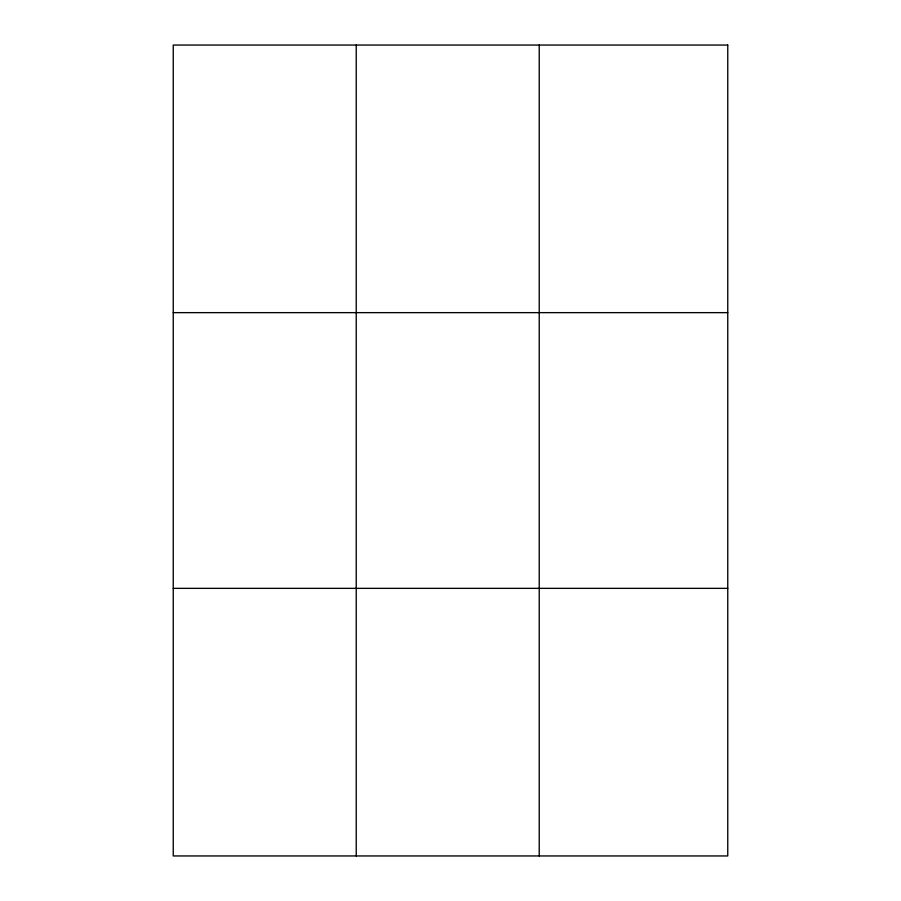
<?xml version="1.0" encoding="UTF-8"?>
<svg xmlns="http://www.w3.org/2000/svg" width="901" height="901" viewBox="0 0 901 901"><rect width="100%" height="100%" fill="white"/><g stroke="black" fill="none" stroke-linecap="round" stroke-linejoin="round"><path stroke-width="1.35" d="M356.233 855.95L356.233 45.05M539.226 855.95L539.226 45.05M173.24 312.647L727.76 312.647M173.24 588.353L727.76 588.353M727.76 45.05L727.76 855.95L173.24 855.95L173.24 45.05L727.76 45.05"/></g></svg>
